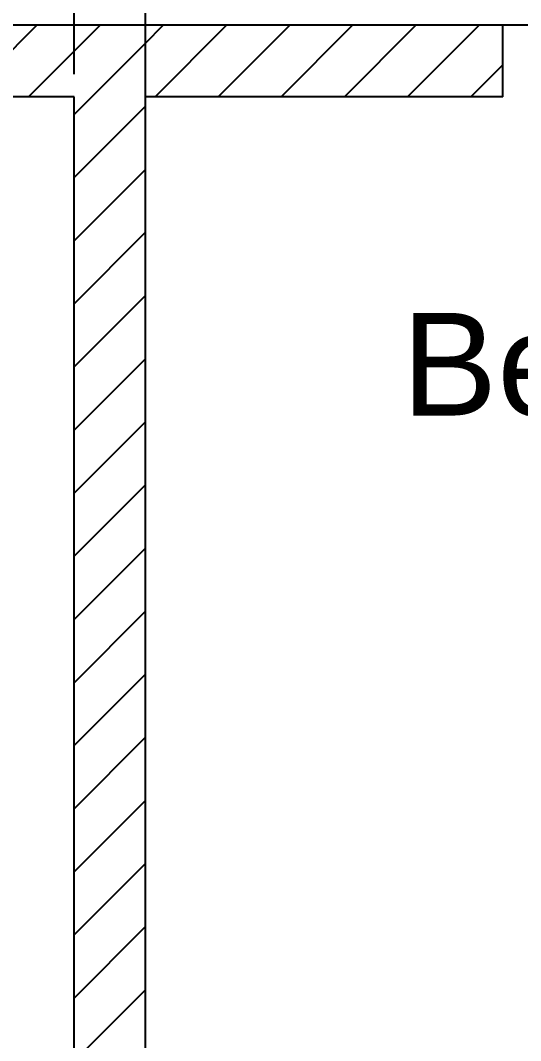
# Model space of a CAD drawing. Header units: millimetres. Extents: x 43 to 258, y 87 to 343.
# Drawn here: x 178.46 to 194.86, y 282.54 to 316.01 of the extents above; entities that cross this region are included whole.
import ezdxf

# ---------------------------------------------------------------- set-up
doc = ezdxf.new("R2010")
doc.units = ezdxf.units.MM
doc.header["$MEASUREMENT"] = 0
doc.layers.get('0').update_dxf_attribs({"linetype": 'CONTINUOUS'})
doc.styles.add('Arial$001H0', font='')
doc.styles.get('Arial$001H0').set_extended_font_data('Arial')

msp = doc.modelspace()

# ---------------------------------------------------------------- linework, layer by layer
at = {"color": 0, "linetype": 'Continuous', "lineweight": 25, "true_color": 0x000006}
for p, q in [((180.22, 314.24), (180.22, 329.173)), ((182.559, 314.24), (182.559, 326.739))]:
    msp.add_line(p, q, dxfattribs=at)
at = {"color": 0, "linetype": 'Continuous', "lineweight": 25, "true_color": 0x000007}
for p, q in [((237.603, 315.849), (67.783, 315.849)), ((176.664, 313.499), (179.003, 315.849)), ((178.728, 313.499), (181.077, 315.849)), ((182.559, 315.256), (183.141, 315.849)), ((182.559, 313.499), (182.559, 315.849)), ((182.876, 313.499), (185.215, 315.849)), ((184.94, 313.499), (187.29, 315.849)), ((187.015, 313.499), (189.353, 315.849)), ((189.089, 313.499), (191.428, 315.849)), ((191.153, 313.499), (193.502, 315.849)), ((194.275, 313.499), (194.275, 315.849)), ((180.22, 312.917), (182.559, 315.256)), ((193.227, 313.499), (194.275, 314.547)), ((180.22, 313.499), (162.652, 313.499)), ((180.22, 266.658), (180.22, 313.499)), ((182.559, 266.658), (182.559, 313.499)), ((194.275, 313.499), (182.559, 313.499)), ((180.22, 310.854), (182.559, 313.193)), ((180.22, 308.779), (182.559, 311.118)), ((180.22, 306.705), (182.559, 309.054)), ((180.22, 304.641), (182.559, 306.98)), ((180.22, 302.567), (182.559, 304.906)), ((180.22, 300.493), (182.559, 302.842)), ((180.22, 298.429), (182.559, 300.768)), ((180.22, 296.354), (182.559, 298.693)), ((180.22, 294.28), (182.559, 296.63)), ((180.22, 292.216), (182.559, 294.555)), ((180.22, 290.142), (182.559, 292.492)), ((180.22, 288.078), (182.559, 290.417)), ((180.22, 286.004), (182.559, 288.343)), ((180.22, 283.93), (182.559, 286.279)), ((180.22, 281.866), (182.559, 284.205))]:
    msp.add_line(p, q, dxfattribs=at)

# ---------------------------------------------------------------- texts
at = {"color": 0, "true_color": 0xf8991e, "style": 'Arial$001H0'}
msp.add_text('Bedroom', height=3.3697, dxfattribs=at).set_placement((190.952, 303.043))

doc.saveas('drawing.dxf')
